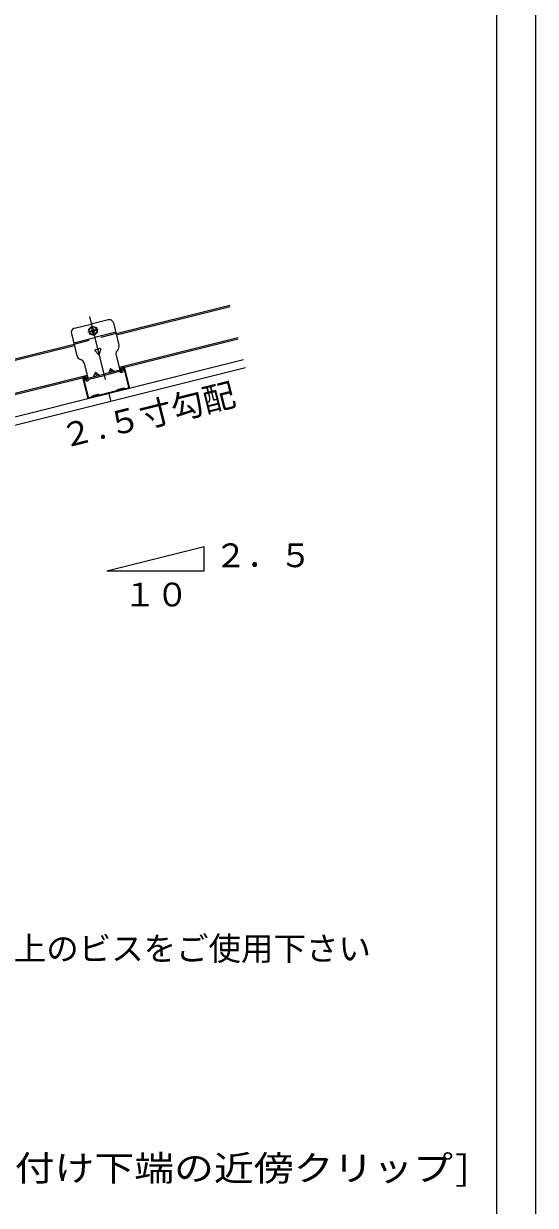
# Model space of a CAD drawing. Units: millimetres, scale not verified. Extents: x -2895 to 2955, y -2104 to 2057.
# Drawn here: x 2364 to 2955, y -106 to 1260 of the extents above; entities that cross this region are included whole.
import ezdxf
from ezdxf.enums import TextEntityAlignment as Align

# ---------------------------------------------------------------- set-up
doc = ezdxf.new("R2010")
doc.units = ezdxf.units.MM
doc.header["$LTSCALE"] = 15
doc.linetypes.add('CHAIN1', pattern=[8, 5, -1, 1, -1])
doc.linetypes.add('DASHED1', pattern=[1.8, 1.2, -0.6])
for name, color, linetype, lineweight in [('3-0_中心線', 4, 'CHAIN1', 9), ('3-2_野縁受け', 3, 'Continuous', 18), ('3-3_野縁', 2, 'Continuous', 25), ('3-6_文字', 7, 'Continuous', 18), ('3-8_パネル', 7, 'Continuous', 18), ('3-A_クリップ', 7, 'Continuous', 18), ('3-B_ビス', 4, 'Continuous', 9), ('3-F', 3, 'Continuous', 18), ('F-1_中線', 7, 'Continuous', 18)]:
    doc.layers.add(name, color=color, linetype=linetype, lineweight=lineweight)
doc.styles.add('ＭＳ ゴシック', font='')
doc.styles.get('ＭＳ ゴシック').set_extended_font_data('MS Gothic')

msp = doc.modelspace()

# ---------------------------------------------------------------- linework, layer by layer
at = {"layer": '3-0_中心線'}
for p, q in [((2439.88, 921.44), (2464.16, 824.3)), ((2438.17, 903.54), (2449.81, 906.45))]:
    msp.add_line(p, q, dxfattribs=at)
at = {"layer": '3-2_野縁受け'}
for p, q in [((2470.57, 901.74), (2602.1, 934.62)), ((2470.96, 900.19), (2602.49, 933.07)), ((2320.25, 864.16), (2422.06, 889.61)), ((2320.63, 862.61), (2422.45, 888.06)), ((2474.06, 863.03), (2611.42, 897.37)), ((2474.45, 861.48), (2611.8, 895.82)), ((2329.56, 826.91), (2437.2, 853.82)), ((2329.95, 825.36), (2437.59, 852.26))]:
    msp.add_line(p, q, dxfattribs=at)
at = {"layer": '3-3_野縁'}
for p, q in [((2478.82, 862.57), (2477.36, 862.21)), ((2479.01, 861.8), (2477.56, 861.43)), ((2485.2, 839.94), (2479.86, 861.29)), ((2485.97, 840.14), (2480.64, 861.48)), ((2432.13, 849.35), (2437.46, 828.01)), ((2432.91, 849.55), (2438.24, 828.21)), ((2434.68, 851.54), (2433.22, 851.17)), ((2434.87, 850.76), (2433.41, 850.4)), ((2436.57, 848.92), (2436.32, 849.89)), ((2436.57, 848.92), (2437.34, 849.11)), ((2437.34, 849.11), (2437.1, 850.08)), ((2475.91, 859.78), (2476.15, 858.81)), ((2476.15, 858.81), (2476.93, 859.01)), ((2476.68, 859.98), (2476.93, 859.01)), ((2452.37, 830.19), (2471.79, 835.05)), ((2452.4, 831.02), (2471.37, 835.77)), ((2472.81, 836.88), (2471.48, 835.82)), ((2473.31, 836.25), (2471.79, 835.05)), ((2473.67, 836.28), (2473.59, 836.31)), ((2473.91, 837.04), (2473.83, 837.07)), ((2474.21, 837.12), (2474.27, 837.18)), ((2474.78, 836.56), (2474.84, 836.62)), ((2475.22, 836.67), (2475.14, 836.69)), ((2475.46, 837.43), (2475.38, 837.46)), ((2475.76, 837.51), (2475.82, 837.57)), ((2476.33, 836.95), (2476.39, 837.01)), ((2476.77, 837.06), (2476.69, 837.08)), ((2477.01, 837.82), (2476.93, 837.85)), ((2477.31, 837.9), (2477.37, 837.95)), ((2477.88, 837.34), (2477.94, 837.39)), ((2478.32, 837.45), (2478.25, 837.47)), ((2478.56, 838.21), (2478.48, 838.23)), ((2478.87, 838.28), (2478.92, 838.34)), ((2479.44, 837.72), (2479.49, 837.78)), ((2481.67, 837.52), (2479.76, 837.87)), ((2479.91, 838.65), (2481.58, 838.35)), ((2481.67, 837.52), (2484.88, 838.32)), ((2481.7, 838.35), (2484.69, 839.09)), ((2439.09, 827.7), (2442.08, 828.44)), ((2439.28, 826.92), (2442.49, 827.72)), ((2443.52, 829.56), (2442.18, 828.5)), ((2442.49, 827.72), (2444.01, 828.93)), ((2444.37, 828.96), (2444.29, 828.98)), ((2444.61, 829.72), (2444.53, 829.74)), ((2444.91, 829.8), (2444.97, 829.85)), ((2445.48, 829.24), (2445.54, 829.29)), ((2445.92, 829.35), (2445.84, 829.37)), ((2446.16, 830.11), (2446.08, 830.13)), ((2446.46, 830.18), (2446.52, 830.24)), ((2447.03, 829.62), (2447.09, 829.68)), ((2447.47, 829.73), (2447.39, 829.76)), ((2447.71, 830.5), (2447.63, 830.52)), ((2448.02, 830.57), (2448.07, 830.63)), ((2448.59, 830.01), (2448.64, 830.07)), ((2449.02, 830.12), (2448.95, 830.15)), ((2449.26, 830.88), (2449.19, 830.91)), ((2449.57, 830.96), (2449.62, 831.02)), ((2450.14, 830.4), (2450.19, 830.46)), ((2450.46, 830.54), (2452.37, 830.19)), ((2450.61, 831.33), (2452.28, 831.02))]:
    msp.add_line(p, q, dxfattribs=at)
for centre, radius, start, end in [((2477.85, 860.27), 2, 104.03624, 194.03624), ((2477.85, 860.27), 1.2, 104.03624, 194.03624), ((2479.18, 861.12), 1.5, 14.03624, 104.03624), ((2479.18, 861.12), 0.7, 14.03624, 104.03624), ((2433.58, 849.72), 1.5, 104.03624, 194.03624), ((2433.58, 849.72), 0.7, 104.03624, 194.03624), ((2435.16, 849.6), 2, 14.03624, 104.03624), ((2435.16, 849.6), 1.2, 14.03624, 104.03624), ((2471.29, 836.06), 0.3, 284.03624, 308.48276), ((2471.29, 836.06), 1.1, 284.42029, 308.48276), ((2473.5, 836.02), 1.1, 72.56029, 128.48276), ((2473.5, 836.02), 0.3, 72.56029, 128.48276), ((2474, 837.33), 1.1, 252.56029, 315.51218), ((2474, 837.33), 0.3, 252.56029, 315.51218), ((2475.05, 836.41), 1.1, 72.56029, 135.51218), ((2475.05, 836.41), 0.3, 72.56029, 135.51218), ((2475.55, 837.72), 1.1, 252.56029, 315.51218), ((2475.55, 837.72), 0.3, 252.56029, 315.51218), ((2476.6, 836.8), 1.1, 104.03624, 135.51218), ((2476.6, 836.8), 1.1, 72.56029, 104.03624), ((2476.6, 836.8), 0.3, 104.03624, 135.51218), ((2476.6, 836.8), 0.3, 72.56029, 104.03624), ((2477.1, 838.11), 1.1, 252.56029, 315.51218), ((2477.1, 838.11), 0.3, 252.56029, 315.51218), ((2478.16, 837.18), 1.1, 72.56029, 135.51218), ((2478.16, 837.18), 0.3, 72.56029, 135.51218), ((2478.65, 838.5), 1.1, 252.56029, 315.51218), ((2478.65, 838.5), 0.3, 252.56029, 315.51218), ((2479.71, 837.57), 1.1, 79.58971, 135.51218), ((2479.71, 837.57), 0.3, 79.58971, 135.51218), ((2481.63, 838.64), 1.1, 259.58971, 284.03624), ((2481.63, 838.64), 0.3, 259.58971, 284.03624), ((2484.52, 839.77), 0.7, 284.03624, 14.03624), ((2484.52, 839.77), 1.5, 284.03624, 14.03624), ((2438.92, 828.37), 1.5, 194.03624, 284.03624), ((2438.92, 828.37), 0.7, 194.03624, 284.03624), ((2442, 828.73), 0.3, 284.03624, 308.48276), ((2442, 828.73), 1.1, 284.03624, 308.48276), ((2444.2, 828.7), 1.1, 72.56029, 128.48276), ((2444.2, 828.7), 0.3, 72.56029, 128.48276), ((2444.7, 830.01), 1.1, 252.56029, 315.51218), ((2444.7, 830.01), 0.3, 252.56029, 315.51218), ((2445.75, 829.08), 1.1, 72.56029, 135.51218), ((2445.75, 829.08), 0.3, 72.56029, 135.51218), ((2446.25, 830.39), 1.1, 252.56029, 315.51218), ((2446.25, 830.39), 0.3, 252.56029, 315.51218), ((2447.3, 829.47), 1.1, 104.03624, 135.51218), ((2447.3, 829.47), 1.1, 72.56029, 104.03624), ((2447.3, 829.47), 0.3, 104.03624, 135.51218), ((2447.3, 829.47), 0.3, 72.56029, 104.03624), ((2447.8, 830.78), 1.1, 252.56029, 315.51218), ((2447.8, 830.78), 0.3, 252.56029, 315.51218), ((2448.86, 829.86), 1.1, 72.56029, 135.51218), ((2448.86, 829.86), 0.3, 72.56029, 135.51218), ((2449.35, 831.17), 1.1, 252.56029, 315.51218), ((2449.35, 831.17), 0.3, 252.56029, 315.51218), ((2450.41, 830.25), 1.1, 79.58971, 135.51218), ((2450.41, 830.25), 0.3, 79.58971, 135.51218), ((2452.34, 831.32), 1.1, 259.58971, 283.65218), ((2452.34, 831.32), 0.3, 259.58971, 284.03624)]:
    msp.add_arc(centre, radius, start, end, dxfattribs=at)
at = {"layer": '3-6_文字'}
for p, q in [((2459.98, 627.55), (2572.48, 655.67)), ((2572.48, 627.55), (2572.48, 655.67)), ((2459.98, 627.55), (2572.48, 627.55))]:
    msp.add_line(p, q, dxfattribs=at)
at = {"layer": '3-8_パネル'}
for p, q in [((257.29, 281.42), (2617.87, 871.57)), ((259.59, 272.2), (2620.17, 862.35))]:
    msp.add_line(p, q, dxfattribs=at)
at = {"layer": '3-A_クリップ'}
for p, q in [((2461.45, 917.6), (2442.05, 912.75)), ((2419.01, 901.84), (2425.46, 876.03)), ((2422.64, 907.9), (2442.05, 912.75)), ((2470.18, 903.29), (2445.93, 897.23)), ((2467.51, 913.97), (2473.97, 888.16)), ((2421.67, 891.17), (2445.93, 897.23)), ((2450.1, 877.86), (2446.35, 881.74)), ((2446.7, 882.99), (2449.32, 883.65)), ((2451.94, 884.3), (2449.32, 883.65)), ((2451.36, 878.18), (2452.85, 883.37)), ((2470.67, 876.62), (2474.94, 859.54)), ((2472.39, 882.46), (2472.24, 882.32)), ((2429.53, 871.75), (2429.73, 871.69)), ((2433.8, 867.4), (2438.07, 850.32)), ((2464.15, 861.46), (2462.08, 856.33)), ((2464.15, 861.46), (2468.39, 857.9)), ((2464.15, 861.46), (2465.24, 857.12)), ((2477.25, 858.8), (2477.9, 861.71)), ((2477.9, 861.71), (2479.46, 861.37)), ((2478.81, 858.45), (2479.46, 861.37)), ((2434.44, 850.85), (2433.22, 849.81)), ((2435.16, 847.54), (2433.22, 849.81)), ((2436.38, 848.58), (2434.44, 850.85)), ((2437.2, 848.67), (2438.07, 850.32)), ((2438.07, 850.32), (2456.5, 854.93)), ((2438.61, 847.93), (2439.15, 848.95)), ((2439.15, 848.95), (2456.89, 853.38)), ((2446.69, 857.09), (2444.62, 851.96)), ((2446.69, 857.09), (2447.77, 852.75)), ((2446.69, 857.09), (2450.93, 853.54)), ((2474.94, 859.54), (2456.5, 854.93)), ((2474.63, 857.82), (2456.89, 853.38)), ((2475.59, 857.17), (2474.63, 857.82)), ((2476.48, 858.49), (2474.94, 859.54))]:
    msp.add_line(p, q, dxfattribs=at)
at = {"layer": '3-A_クリップ', "linetype": 'DASHED1'}
for p in [(2470.57, 901.74), (2422.06, 889.61)]:
    msp.add_line(p, (2446.32, 895.68), dxfattribs=at)
at = {"layer": '3-A_クリップ'}
for centre, radius, start, end in [((2462.66, 912.75), 5, 14.03624, 104.03624), ((2423.86, 903.05), 5, 104.03624, 194.03624), ((2468.15, 886.7), 6, 314.99935, 14.03624), ((2431.28, 877.49), 6, 194.03624, 253.07313), ((2446.89, 882.27), 0.75, 104.03624, 224.03624), ((2450.64, 878.38), 0.75, 224.03624, 344.03624), ((2452.13, 883.58), 0.75, 344.03624, 104.03624), ((2476.49, 878.07), 6, 134.99935, 194.03624), ((2427.98, 865.95), 6, 14.03624, 73.07313), ((2436.76, 848.91), 2.1, 220.53624, 332.19437), ((2436.76, 848.91), 0.5, 220.53624, 332.19437), ((2476.76, 858.91), 2.1, 235.87812, 347.53624), ((2476.76, 858.91), 0.5, 235.87812, 347.53624)]:
    msp.add_arc(centre, radius, start, end, dxfattribs=at)
at = {"layer": '3-B_ビス'}
for p, q in [((2442.61, 910.32), (2438.65, 906.49)), ((2438.65, 906.49), (2439.99, 901.16)), ((2440.95, 904.85), (2441.52, 904.99)), ((2441.24, 903.69), (2441.81, 903.83)), ((2442.61, 910.32), (2447.9, 908.8)), ((2442.65, 907.69), (2442.78, 907.15)), ((2443.81, 907.98), (2444.01, 907.19)), ((2443.81, 907.98), (2443.95, 907.44)), ((2444.07, 901.98), (2443.94, 902.52)), ((2445.24, 902.27), (2445.04, 903.07)), ((2445.24, 902.27), (2445.1, 902.81)), ((2445.28, 899.64), (2449.23, 903.47)), ((2446.65, 906.28), (2446.08, 906.13)), ((2446.94, 905.11), (2446.37, 904.97)), ((2447.9, 908.8), (2449.23, 903.47)), ((2445.28, 899.64), (2439.99, 901.16))]:
    msp.add_line(p, q, dxfattribs=at)
msp.add_circle((2443.94, 904.98), 4.4, dxfattribs=at)
for centre, radius, start, end in [((2443.94, 904.98), 3, 182.49927, 205.54955), ((2441.28, 906.58), 1.6, 278.39923, 20.70969), ((2442.35, 902.32), 1.6, 7.36278, 109.67324), ((2443.94, 904.98), 3, 92.49927, 115.5732), ((2445.54, 907.64), 1.6, 187.36278, 289.67324), ((2443.94, 904.98), 3, 272.49927, 295.5732), ((2446.6, 903.38), 1.6, 98.39923, 200.70969), ((2443.94, 904.98), 3, 2.52292, 25.5732)]:
    msp.add_arc(centre, radius, start, end, dxfattribs=at)
at = {"layer": '3-F'}
msp.add_line((2909.86, 1475.61), (2909.86, -1756.68), dxfattribs=at)
at = {"layer": 'F-1_中線', "color": 3}
msp.add_line((2954.86, 2056.93), (2954.86, -2068.07), dxfattribs=at)

# ---------------------------------------------------------------- texts
at = {"layer": '3-6_文字', "style": 'ＭＳ ゴシック'}
msp.add_text('２.５寸勾配', height=27.49, rotation=14.036, dxfattribs=at).set_placement((2412.6, 761.03), align=Align.BOTTOM_LEFT)
for s, p in [('２．５', (2584.23, 623.48)), ('１０', (2479.27, 578.16)), ('※総厚が3.2mmを超える場合はφ4.8×25以上のビスをご使用下さい', (1649.68, 169.01))]:
    msp.add_text(s, height=27.49, dxfattribs=at).set_placement(p, align=Align.BOTTOM_LEFT)
at = {"layer": '3-6_文字', "color": 3, "style": 'ＭＳ ゴシック', "width": 1.15}
msp.add_text('[斜め部材取り付け下端の近傍クリップ]', height=29.33, dxfattribs=at).set_placement((2054.63, -86.23), align=Align.BOTTOM_LEFT)

doc.saveas('drawing.dxf')
